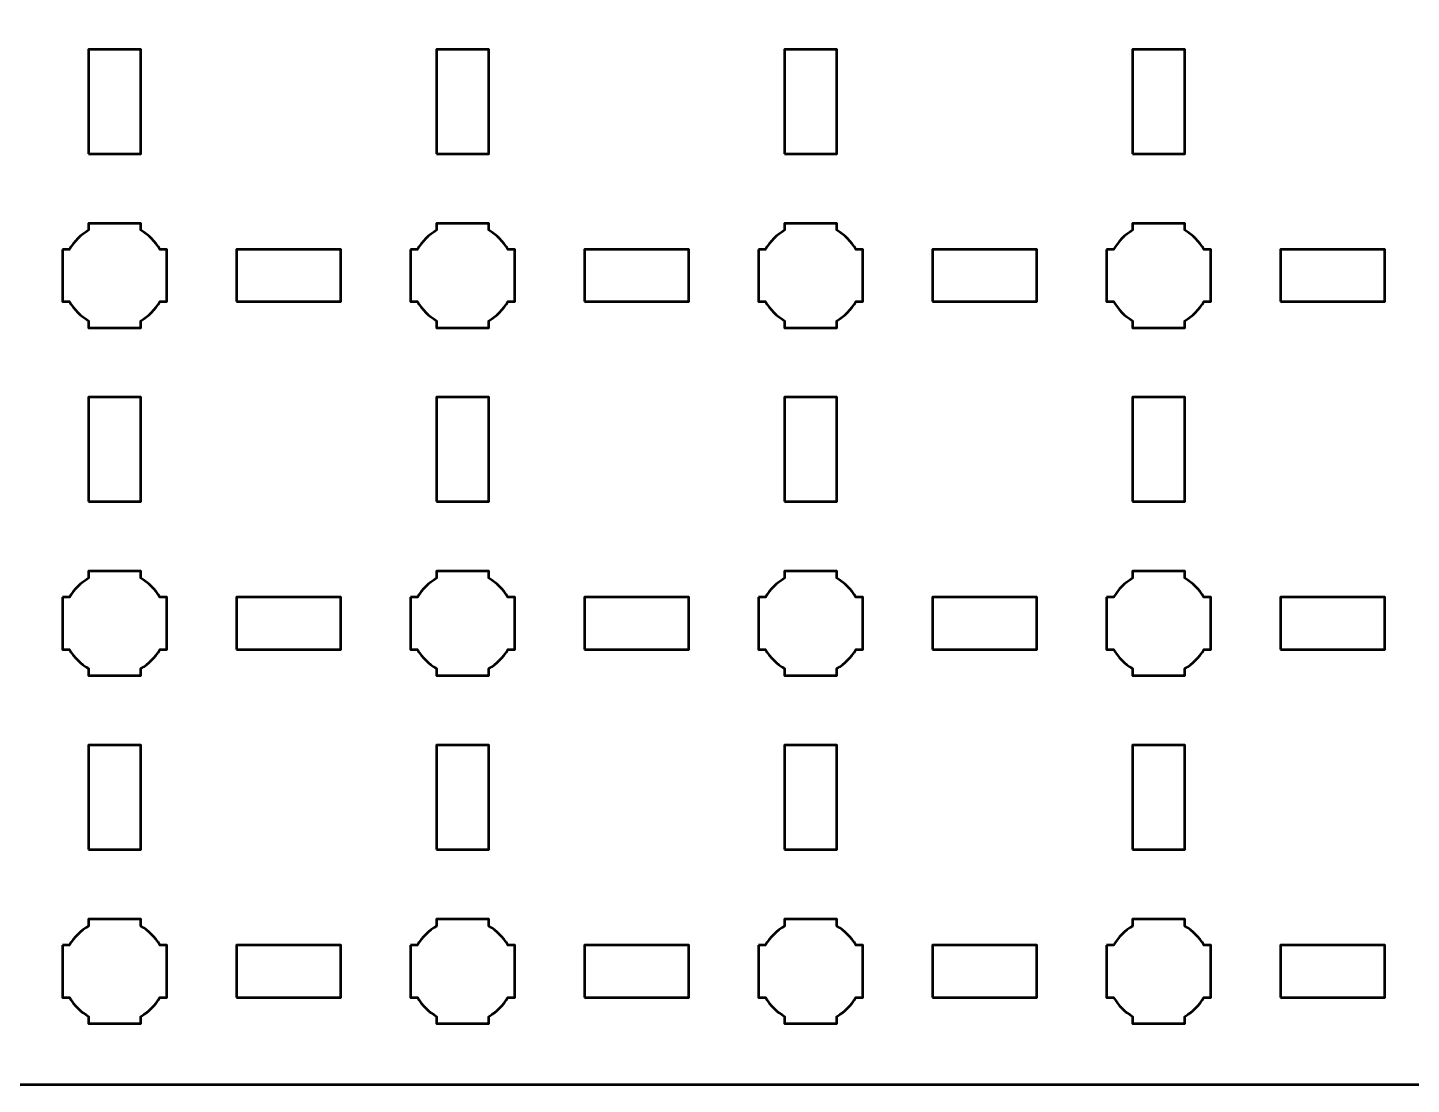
# Model space of a CAD drawing. Header units: centimetres. Extents: x -40.1 to 19.1, y -39.5 to 9.8.
# Drawn here: x 4 to 11.95, y -39.5 to -33.42 of the extents above; entities that cross this region are included whole.
import ezdxf

# ---------------------------------------------------------------- set-up
doc = ezdxf.new("R2010")
doc.units = ezdxf.units.CM
doc.header["$MEASUREMENT"] = 0
doc.layers.add('Layer 1', color=7, linetype='Continuous')

msp = doc.modelspace()

# ---------------------------------------------------------------- linework, layer by layer
at = {"layer": 'Layer 1', "lineweight": 53}
for points in [[(4.35, -34.15), (4.65, -34.15), (4.65, -33.55), (4.35, -33.55), (4.35, -34.15)], [(6.35, -34.15), (6.65, -34.15), (6.65, -33.55), (6.35, -33.55), (6.35, -34.15)], [(8.35, -34.15), (8.65, -34.15), (8.65, -33.55), (8.35, -33.55), (8.35, -34.15)], [(10.35, -34.15), (10.65, -34.15), (10.65, -33.55), (10.35, -33.55), (10.35, -34.15)], [(5.2, -35), (5.8, -35), (5.8, -34.7), (5.2, -34.7), (5.2, -35)], [(7.2, -35), (7.8, -35), (7.8, -34.7), (7.2, -34.7), (7.2, -35)], [(9.2, -35), (9.8, -35), (9.8, -34.7), (9.2, -34.7), (9.2, -35)], [(11.2, -35), (11.8, -35), (11.8, -34.7), (11.2, -34.7), (11.2, -35)], [(4.35, -36.15), (4.65, -36.15), (4.65, -35.55), (4.35, -35.55), (4.35, -36.15)], [(6.35, -36.15), (6.65, -36.15), (6.65, -35.55), (6.35, -35.55), (6.35, -36.15)], [(8.35, -36.15), (8.65, -36.15), (8.65, -35.55), (8.35, -35.55), (8.35, -36.15)], [(10.35, -36.15), (10.65, -36.15), (10.65, -35.55), (10.35, -35.55), (10.35, -36.15)], [(5.2, -37), (5.8, -37), (5.8, -36.7), (5.2, -36.7), (5.2, -37)], [(7.2, -37), (7.8, -37), (7.8, -36.7), (7.2, -36.7), (7.2, -37)], [(9.2, -37), (9.8, -37), (9.8, -36.7), (9.2, -36.7), (9.2, -37)], [(11.2, -37), (11.8, -37), (11.8, -36.7), (11.2, -36.7), (11.2, -37)], [(4.35, -38.15), (4.65, -38.15), (4.65, -37.55), (4.35, -37.55), (4.35, -38.15)], [(6.35, -38.15), (6.65, -38.15), (6.65, -37.55), (6.35, -37.55), (6.35, -38.15)], [(8.35, -38.15), (8.65, -38.15), (8.65, -37.55), (8.35, -37.55), (8.35, -38.15)], [(10.35, -38.15), (10.65, -38.15), (10.65, -37.55), (10.35, -37.55), (10.35, -38.15)], [(5.2, -39), (5.8, -39), (5.8, -38.7), (5.2, -38.7), (5.2, -39)], [(7.2, -39), (7.8, -39), (7.8, -38.7), (7.2, -38.7), (7.2, -39)], [(9.2, -39), (9.8, -39), (9.8, -38.7), (9.2, -38.7), (9.2, -39)], [(11.2, -39), (11.8, -39), (11.8, -38.7), (11.2, -38.7), (11.2, -39)]]:
    msp.add_lwpolyline(points, close=True, dxfattribs=at)
for points, knots in [([(-40.15, -39), (-40.15, -39), (-40.15, 9.3), (-40.15, 9.3), (-40.15, 9.3), (-40.15, 9.57609), (-39.92609, 9.8), (-39.65, 9.8), (-39.65, 9.8), (-39.65, 9.8), (18.65, 9.8), (18.65, 9.8), (18.65, 9.8), (18.92609, 9.8), (19.15, 9.57609), (19.15, 9.3), (19.15, 9.3), (19.15, 9.3), (19.15, -39), (19.15, -39), (19.15, -39), (19.15, -39.27609), (18.92609, -39.5), (18.65, -39.5), (18.65, -39.5), (18.65, -39.5), (-39.65, -39.5), (-39.65, -39.5), (-39.65, -39.5), (-39.92609, -39.5), (-40.15, -39.27609), (-40.15, -39)], [0, 0, 0, 0, 0.125, 0.125, 0.125, 0.125, 0.25, 0.25, 0.25, 0.25, 0.375, 0.375, 0.375, 0.375, 0.5, 0.5, 0.5, 0.5, 0.625, 0.625, 0.625, 0.625, 0.75, 0.75, 0.75, 0.75, 0.875, 0.875, 0.875, 0.875, 1, 1, 1, 1]), ([(4.2, -34.7), (4.2, -34.7), (4.24015, -34.7), (4.24015, -34.7), (4.24015, -34.7), (4.2665, -34.65447), (4.30447, -34.6165), (4.35, -34.59015), (4.35, -34.59015), (4.35, -34.59015), (4.35, -34.55), (4.35, -34.55), (4.35, -34.55), (4.35, -34.55), (4.5, -34.55), (4.5, -34.55), (4.5, -34.55), (4.5, -34.55), (4.65, -34.55), (4.65, -34.55), (4.65, -34.55), (4.65, -34.55), (4.65, -34.59015), (4.65, -34.59015), (4.65, -34.59015), (4.69553, -34.6165), (4.7335, -34.65447), (4.75985, -34.7), (4.75985, -34.7), (4.75985, -34.7), (4.8, -34.7), (4.8, -34.7), (4.8, -34.7), (4.8, -34.7), (4.8, -34.85), (4.8, -34.85), (4.8, -34.85), (4.8, -34.85), (4.8, -35), (4.8, -35), (4.8, -35), (4.8, -35), (4.75985, -35), (4.75985, -35), (4.75985, -35), (4.7335, -35.04553), (4.69553, -35.0835), (4.65, -35.10985), (4.65, -35.10985), (4.65, -35.10985), (4.65, -35.15), (4.65, -35.15), (4.65, -35.15), (4.65, -35.15), (4.5, -35.15), (4.5, -35.15), (4.5, -35.15), (4.5, -35.15), (4.35, -35.15), (4.35, -35.15), (4.35, -35.15), (4.35, -35.15), (4.35, -35.10985), (4.35, -35.10985), (4.35, -35.10985), (4.30447, -35.0835), (4.2665, -35.04553), (4.24015, -35), (4.24015, -35), (4.24015, -35), (4.2, -35), (4.2, -35), (4.2, -35), (4.2, -35), (4.2, -34.85), (4.2, -34.85), (4.2, -34.85), (4.2, -34.85), (4.2, -34.7), (4.2, -34.7)], [0, 0, 0, 0, 0.05, 0.05, 0.05, 0.05, 0.1, 0.1, 0.1, 0.1, 0.15, 0.15, 0.15, 0.15, 0.2, 0.2, 0.2, 0.2, 0.25, 0.25, 0.25, 0.25, 0.3, 0.3, 0.3, 0.3, 0.35, 0.35, 0.35, 0.35, 0.4, 0.4, 0.4, 0.4, 0.45, 0.45, 0.45, 0.45, 0.5, 0.5, 0.5, 0.5, 0.55, 0.55, 0.55, 0.55, 0.6, 0.6, 0.6, 0.6, 0.65, 0.65, 0.65, 0.65, 0.7, 0.7, 0.7, 0.7, 0.75, 0.75, 0.75, 0.75, 0.8, 0.8, 0.8, 0.8, 0.85, 0.85, 0.85, 0.85, 0.9, 0.9, 0.9, 0.9, 0.95, 0.95, 0.95, 0.95, 1, 1, 1, 1]), ([(6.2, -34.7), (6.2, -34.7), (6.24015, -34.7), (6.24015, -34.7), (6.24015, -34.7), (6.2665, -34.65447), (6.30447, -34.6165), (6.35, -34.59015), (6.35, -34.59015), (6.35, -34.59015), (6.35, -34.55), (6.35, -34.55), (6.35, -34.55), (6.35, -34.55), (6.5, -34.55), (6.5, -34.55), (6.5, -34.55), (6.5, -34.55), (6.65, -34.55), (6.65, -34.55), (6.65, -34.55), (6.65, -34.55), (6.65, -34.59015), (6.65, -34.59015), (6.65, -34.59015), (6.69553, -34.6165), (6.7335, -34.65447), (6.75985, -34.7), (6.75985, -34.7), (6.75985, -34.7), (6.8, -34.7), (6.8, -34.7), (6.8, -34.7), (6.8, -34.7), (6.8, -34.85), (6.8, -34.85), (6.8, -34.85), (6.8, -34.85), (6.8, -35), (6.8, -35), (6.8, -35), (6.8, -35), (6.75985, -35), (6.75985, -35), (6.75985, -35), (6.7335, -35.04553), (6.69553, -35.0835), (6.65, -35.10985), (6.65, -35.10985), (6.65, -35.10985), (6.65, -35.15), (6.65, -35.15), (6.65, -35.15), (6.65, -35.15), (6.5, -35.15), (6.5, -35.15), (6.5, -35.15), (6.5, -35.15), (6.35, -35.15), (6.35, -35.15), (6.35, -35.15), (6.35, -35.15), (6.35, -35.10985), (6.35, -35.10985), (6.35, -35.10985), (6.30447, -35.0835), (6.2665, -35.04553), (6.24015, -35), (6.24015, -35), (6.24015, -35), (6.2, -35), (6.2, -35), (6.2, -35), (6.2, -35), (6.2, -34.85), (6.2, -34.85), (6.2, -34.85), (6.2, -34.85), (6.2, -34.7), (6.2, -34.7)], [0, 0, 0, 0, 0.05, 0.05, 0.05, 0.05, 0.1, 0.1, 0.1, 0.1, 0.15, 0.15, 0.15, 0.15, 0.2, 0.2, 0.2, 0.2, 0.25, 0.25, 0.25, 0.25, 0.3, 0.3, 0.3, 0.3, 0.35, 0.35, 0.35, 0.35, 0.4, 0.4, 0.4, 0.4, 0.45, 0.45, 0.45, 0.45, 0.5, 0.5, 0.5, 0.5, 0.55, 0.55, 0.55, 0.55, 0.6, 0.6, 0.6, 0.6, 0.65, 0.65, 0.65, 0.65, 0.7, 0.7, 0.7, 0.7, 0.75, 0.75, 0.75, 0.75, 0.8, 0.8, 0.8, 0.8, 0.85, 0.85, 0.85, 0.85, 0.9, 0.9, 0.9, 0.9, 0.95, 0.95, 0.95, 0.95, 1, 1, 1, 1]), ([(8.2, -34.7), (8.2, -34.7), (8.24015, -34.7), (8.24015, -34.7), (8.24015, -34.7), (8.2665, -34.65447), (8.30447, -34.6165), (8.35, -34.59015), (8.35, -34.59015), (8.35, -34.59015), (8.35, -34.55), (8.35, -34.55), (8.35, -34.55), (8.35, -34.55), (8.5, -34.55), (8.5, -34.55), (8.5, -34.55), (8.5, -34.55), (8.65, -34.55), (8.65, -34.55), (8.65, -34.55), (8.65, -34.55), (8.65, -34.59015), (8.65, -34.59015), (8.65, -34.59015), (8.69553, -34.6165), (8.7335, -34.65447), (8.75985, -34.7), (8.75985, -34.7), (8.75985, -34.7), (8.8, -34.7), (8.8, -34.7), (8.8, -34.7), (8.8, -34.7), (8.8, -34.85), (8.8, -34.85), (8.8, -34.85), (8.8, -34.85), (8.8, -35), (8.8, -35), (8.8, -35), (8.8, -35), (8.75985, -35), (8.75985, -35), (8.75985, -35), (8.7335, -35.04553), (8.69553, -35.0835), (8.65, -35.10985), (8.65, -35.10985), (8.65, -35.10985), (8.65, -35.15), (8.65, -35.15), (8.65, -35.15), (8.65, -35.15), (8.5, -35.15), (8.5, -35.15), (8.5, -35.15), (8.5, -35.15), (8.35, -35.15), (8.35, -35.15), (8.35, -35.15), (8.35, -35.15), (8.35, -35.10985), (8.35, -35.10985), (8.35, -35.10985), (8.30447, -35.0835), (8.2665, -35.04553), (8.24015, -35), (8.24015, -35), (8.24015, -35), (8.2, -35), (8.2, -35), (8.2, -35), (8.2, -35), (8.2, -34.85), (8.2, -34.85), (8.2, -34.85), (8.2, -34.85), (8.2, -34.7), (8.2, -34.7)], [0, 0, 0, 0, 0.05, 0.05, 0.05, 0.05, 0.1, 0.1, 0.1, 0.1, 0.15, 0.15, 0.15, 0.15, 0.2, 0.2, 0.2, 0.2, 0.25, 0.25, 0.25, 0.25, 0.3, 0.3, 0.3, 0.3, 0.35, 0.35, 0.35, 0.35, 0.4, 0.4, 0.4, 0.4, 0.45, 0.45, 0.45, 0.45, 0.5, 0.5, 0.5, 0.5, 0.55, 0.55, 0.55, 0.55, 0.6, 0.6, 0.6, 0.6, 0.65, 0.65, 0.65, 0.65, 0.7, 0.7, 0.7, 0.7, 0.75, 0.75, 0.75, 0.75, 0.8, 0.8, 0.8, 0.8, 0.85, 0.85, 0.85, 0.85, 0.9, 0.9, 0.9, 0.9, 0.95, 0.95, 0.95, 0.95, 1, 1, 1, 1]), ([(10.2, -34.7), (10.2, -34.7), (10.24015, -34.7), (10.24015, -34.7), (10.24015, -34.7), (10.2665, -34.65447), (10.30447, -34.6165), (10.35, -34.59015), (10.35, -34.59015), (10.35, -34.59015), (10.35, -34.55), (10.35, -34.55), (10.35, -34.55), (10.35, -34.55), (10.5, -34.55), (10.5, -34.55), (10.5, -34.55), (10.5, -34.55), (10.65, -34.55), (10.65, -34.55), (10.65, -34.55), (10.65, -34.55), (10.65, -34.59015), (10.65, -34.59015), (10.65, -34.59015), (10.69553, -34.6165), (10.7335, -34.65447), (10.75985, -34.7), (10.75985, -34.7), (10.75985, -34.7), (10.8, -34.7), (10.8, -34.7), (10.8, -34.7), (10.8, -34.7), (10.8, -34.85), (10.8, -34.85), (10.8, -34.85), (10.8, -34.85), (10.8, -35), (10.8, -35), (10.8, -35), (10.8, -35), (10.75985, -35), (10.75985, -35), (10.75985, -35), (10.7335, -35.04553), (10.69553, -35.0835), (10.65, -35.10985), (10.65, -35.10985), (10.65, -35.10985), (10.65, -35.15), (10.65, -35.15), (10.65, -35.15), (10.65, -35.15), (10.5, -35.15), (10.5, -35.15), (10.5, -35.15), (10.5, -35.15), (10.35, -35.15), (10.35, -35.15), (10.35, -35.15), (10.35, -35.15), (10.35, -35.10985), (10.35, -35.10985), (10.35, -35.10985), (10.30447, -35.0835), (10.2665, -35.04553), (10.24015, -35), (10.24015, -35), (10.24015, -35), (10.2, -35), (10.2, -35), (10.2, -35), (10.2, -35), (10.2, -34.85), (10.2, -34.85), (10.2, -34.85), (10.2, -34.85), (10.2, -34.7), (10.2, -34.7)], [0, 0, 0, 0, 0.05, 0.05, 0.05, 0.05, 0.1, 0.1, 0.1, 0.1, 0.15, 0.15, 0.15, 0.15, 0.2, 0.2, 0.2, 0.2, 0.25, 0.25, 0.25, 0.25, 0.3, 0.3, 0.3, 0.3, 0.35, 0.35, 0.35, 0.35, 0.4, 0.4, 0.4, 0.4, 0.45, 0.45, 0.45, 0.45, 0.5, 0.5, 0.5, 0.5, 0.55, 0.55, 0.55, 0.55, 0.6, 0.6, 0.6, 0.6, 0.65, 0.65, 0.65, 0.65, 0.7, 0.7, 0.7, 0.7, 0.75, 0.75, 0.75, 0.75, 0.8, 0.8, 0.8, 0.8, 0.85, 0.85, 0.85, 0.85, 0.9, 0.9, 0.9, 0.9, 0.95, 0.95, 0.95, 0.95, 1, 1, 1, 1]), ([(4.2, -36.7), (4.2, -36.7), (4.24015, -36.7), (4.24015, -36.7), (4.24015, -36.7), (4.2665, -36.65447), (4.30447, -36.6165), (4.35, -36.59015), (4.35, -36.59015), (4.35, -36.59015), (4.35, -36.55), (4.35, -36.55), (4.35, -36.55), (4.35, -36.55), (4.5, -36.55), (4.5, -36.55), (4.5, -36.55), (4.5, -36.55), (4.65, -36.55), (4.65, -36.55), (4.65, -36.55), (4.65, -36.55), (4.65, -36.59015), (4.65, -36.59015), (4.65, -36.59015), (4.69553, -36.6165), (4.7335, -36.65447), (4.75985, -36.7), (4.75985, -36.7), (4.75985, -36.7), (4.8, -36.7), (4.8, -36.7), (4.8, -36.7), (4.8, -36.7), (4.8, -36.85), (4.8, -36.85), (4.8, -36.85), (4.8, -36.85), (4.8, -37), (4.8, -37), (4.8, -37), (4.8, -37), (4.75985, -37), (4.75985, -37), (4.75985, -37), (4.7335, -37.04553), (4.69553, -37.0835), (4.65, -37.10985), (4.65, -37.10985), (4.65, -37.10985), (4.65, -37.15), (4.65, -37.15), (4.65, -37.15), (4.65, -37.15), (4.5, -37.15), (4.5, -37.15), (4.5, -37.15), (4.5, -37.15), (4.35, -37.15), (4.35, -37.15), (4.35, -37.15), (4.35, -37.15), (4.35, -37.10985), (4.35, -37.10985), (4.35, -37.10985), (4.30447, -37.0835), (4.2665, -37.04553), (4.24015, -37), (4.24015, -37), (4.24015, -37), (4.2, -37), (4.2, -37), (4.2, -37), (4.2, -37), (4.2, -36.85), (4.2, -36.85), (4.2, -36.85), (4.2, -36.85), (4.2, -36.7), (4.2, -36.7)], [0, 0, 0, 0, 0.05, 0.05, 0.05, 0.05, 0.1, 0.1, 0.1, 0.1, 0.15, 0.15, 0.15, 0.15, 0.2, 0.2, 0.2, 0.2, 0.25, 0.25, 0.25, 0.25, 0.3, 0.3, 0.3, 0.3, 0.35, 0.35, 0.35, 0.35, 0.4, 0.4, 0.4, 0.4, 0.45, 0.45, 0.45, 0.45, 0.5, 0.5, 0.5, 0.5, 0.55, 0.55, 0.55, 0.55, 0.6, 0.6, 0.6, 0.6, 0.65, 0.65, 0.65, 0.65, 0.7, 0.7, 0.7, 0.7, 0.75, 0.75, 0.75, 0.75, 0.8, 0.8, 0.8, 0.8, 0.85, 0.85, 0.85, 0.85, 0.9, 0.9, 0.9, 0.9, 0.95, 0.95, 0.95, 0.95, 1, 1, 1, 1]), ([(6.2, -36.7), (6.2, -36.7), (6.24015, -36.7), (6.24015, -36.7), (6.24015, -36.7), (6.2665, -36.65447), (6.30447, -36.6165), (6.35, -36.59015), (6.35, -36.59015), (6.35, -36.59015), (6.35, -36.55), (6.35, -36.55), (6.35, -36.55), (6.35, -36.55), (6.5, -36.55), (6.5, -36.55), (6.5, -36.55), (6.5, -36.55), (6.65, -36.55), (6.65, -36.55), (6.65, -36.55), (6.65, -36.55), (6.65, -36.59015), (6.65, -36.59015), (6.65, -36.59015), (6.69553, -36.6165), (6.7335, -36.65447), (6.75985, -36.7), (6.75985, -36.7), (6.75985, -36.7), (6.8, -36.7), (6.8, -36.7), (6.8, -36.7), (6.8, -36.7), (6.8, -36.85), (6.8, -36.85), (6.8, -36.85), (6.8, -36.85), (6.8, -37), (6.8, -37), (6.8, -37), (6.8, -37), (6.75985, -37), (6.75985, -37), (6.75985, -37), (6.7335, -37.04553), (6.69553, -37.0835), (6.65, -37.10985), (6.65, -37.10985), (6.65, -37.10985), (6.65, -37.15), (6.65, -37.15), (6.65, -37.15), (6.65, -37.15), (6.5, -37.15), (6.5, -37.15), (6.5, -37.15), (6.5, -37.15), (6.35, -37.15), (6.35, -37.15), (6.35, -37.15), (6.35, -37.15), (6.35, -37.10985), (6.35, -37.10985), (6.35, -37.10985), (6.30447, -37.0835), (6.2665, -37.04553), (6.24015, -37), (6.24015, -37), (6.24015, -37), (6.2, -37), (6.2, -37), (6.2, -37), (6.2, -37), (6.2, -36.85), (6.2, -36.85), (6.2, -36.85), (6.2, -36.85), (6.2, -36.7), (6.2, -36.7)], [0, 0, 0, 0, 0.05, 0.05, 0.05, 0.05, 0.1, 0.1, 0.1, 0.1, 0.15, 0.15, 0.15, 0.15, 0.2, 0.2, 0.2, 0.2, 0.25, 0.25, 0.25, 0.25, 0.3, 0.3, 0.3, 0.3, 0.35, 0.35, 0.35, 0.35, 0.4, 0.4, 0.4, 0.4, 0.45, 0.45, 0.45, 0.45, 0.5, 0.5, 0.5, 0.5, 0.55, 0.55, 0.55, 0.55, 0.6, 0.6, 0.6, 0.6, 0.65, 0.65, 0.65, 0.65, 0.7, 0.7, 0.7, 0.7, 0.75, 0.75, 0.75, 0.75, 0.8, 0.8, 0.8, 0.8, 0.85, 0.85, 0.85, 0.85, 0.9, 0.9, 0.9, 0.9, 0.95, 0.95, 0.95, 0.95, 1, 1, 1, 1]), ([(8.2, -36.7), (8.2, -36.7), (8.24015, -36.7), (8.24015, -36.7), (8.24015, -36.7), (8.2665, -36.65447), (8.30447, -36.6165), (8.35, -36.59015), (8.35, -36.59015), (8.35, -36.59015), (8.35, -36.55), (8.35, -36.55), (8.35, -36.55), (8.35, -36.55), (8.5, -36.55), (8.5, -36.55), (8.5, -36.55), (8.5, -36.55), (8.65, -36.55), (8.65, -36.55), (8.65, -36.55), (8.65, -36.55), (8.65, -36.59015), (8.65, -36.59015), (8.65, -36.59015), (8.69553, -36.6165), (8.7335, -36.65447), (8.75985, -36.7), (8.75985, -36.7), (8.75985, -36.7), (8.8, -36.7), (8.8, -36.7), (8.8, -36.7), (8.8, -36.7), (8.8, -36.85), (8.8, -36.85), (8.8, -36.85), (8.8, -36.85), (8.8, -37), (8.8, -37), (8.8, -37), (8.8, -37), (8.75985, -37), (8.75985, -37), (8.75985, -37), (8.7335, -37.04553), (8.69553, -37.0835), (8.65, -37.10985), (8.65, -37.10985), (8.65, -37.10985), (8.65, -37.15), (8.65, -37.15), (8.65, -37.15), (8.65, -37.15), (8.5, -37.15), (8.5, -37.15), (8.5, -37.15), (8.5, -37.15), (8.35, -37.15), (8.35, -37.15), (8.35, -37.15), (8.35, -37.15), (8.35, -37.10985), (8.35, -37.10985), (8.35, -37.10985), (8.30447, -37.0835), (8.2665, -37.04553), (8.24015, -37), (8.24015, -37), (8.24015, -37), (8.2, -37), (8.2, -37), (8.2, -37), (8.2, -37), (8.2, -36.85), (8.2, -36.85), (8.2, -36.85), (8.2, -36.85), (8.2, -36.7), (8.2, -36.7)], [0, 0, 0, 0, 0.05, 0.05, 0.05, 0.05, 0.1, 0.1, 0.1, 0.1, 0.15, 0.15, 0.15, 0.15, 0.2, 0.2, 0.2, 0.2, 0.25, 0.25, 0.25, 0.25, 0.3, 0.3, 0.3, 0.3, 0.35, 0.35, 0.35, 0.35, 0.4, 0.4, 0.4, 0.4, 0.45, 0.45, 0.45, 0.45, 0.5, 0.5, 0.5, 0.5, 0.55, 0.55, 0.55, 0.55, 0.6, 0.6, 0.6, 0.6, 0.65, 0.65, 0.65, 0.65, 0.7, 0.7, 0.7, 0.7, 0.75, 0.75, 0.75, 0.75, 0.8, 0.8, 0.8, 0.8, 0.85, 0.85, 0.85, 0.85, 0.9, 0.9, 0.9, 0.9, 0.95, 0.95, 0.95, 0.95, 1, 1, 1, 1]), ([(10.2, -36.7), (10.2, -36.7), (10.24015, -36.7), (10.24015, -36.7), (10.24015, -36.7), (10.2665, -36.65447), (10.30447, -36.6165), (10.35, -36.59015), (10.35, -36.59015), (10.35, -36.59015), (10.35, -36.55), (10.35, -36.55), (10.35, -36.55), (10.35, -36.55), (10.5, -36.55), (10.5, -36.55), (10.5, -36.55), (10.5, -36.55), (10.65, -36.55), (10.65, -36.55), (10.65, -36.55), (10.65, -36.55), (10.65, -36.59015), (10.65, -36.59015), (10.65, -36.59015), (10.69553, -36.6165), (10.7335, -36.65447), (10.75985, -36.7), (10.75985, -36.7), (10.75985, -36.7), (10.8, -36.7), (10.8, -36.7), (10.8, -36.7), (10.8, -36.7), (10.8, -36.85), (10.8, -36.85), (10.8, -36.85), (10.8, -36.85), (10.8, -37), (10.8, -37), (10.8, -37), (10.8, -37), (10.75985, -37), (10.75985, -37), (10.75985, -37), (10.7335, -37.04553), (10.69553, -37.0835), (10.65, -37.10985), (10.65, -37.10985), (10.65, -37.10985), (10.65, -37.15), (10.65, -37.15), (10.65, -37.15), (10.65, -37.15), (10.5, -37.15), (10.5, -37.15), (10.5, -37.15), (10.5, -37.15), (10.35, -37.15), (10.35, -37.15), (10.35, -37.15), (10.35, -37.15), (10.35, -37.10985), (10.35, -37.10985), (10.35, -37.10985), (10.30447, -37.0835), (10.2665, -37.04553), (10.24015, -37), (10.24015, -37), (10.24015, -37), (10.2, -37), (10.2, -37), (10.2, -37), (10.2, -37), (10.2, -36.85), (10.2, -36.85), (10.2, -36.85), (10.2, -36.85), (10.2, -36.7), (10.2, -36.7)], [0, 0, 0, 0, 0.05, 0.05, 0.05, 0.05, 0.1, 0.1, 0.1, 0.1, 0.15, 0.15, 0.15, 0.15, 0.2, 0.2, 0.2, 0.2, 0.25, 0.25, 0.25, 0.25, 0.3, 0.3, 0.3, 0.3, 0.35, 0.35, 0.35, 0.35, 0.4, 0.4, 0.4, 0.4, 0.45, 0.45, 0.45, 0.45, 0.5, 0.5, 0.5, 0.5, 0.55, 0.55, 0.55, 0.55, 0.6, 0.6, 0.6, 0.6, 0.65, 0.65, 0.65, 0.65, 0.7, 0.7, 0.7, 0.7, 0.75, 0.75, 0.75, 0.75, 0.8, 0.8, 0.8, 0.8, 0.85, 0.85, 0.85, 0.85, 0.9, 0.9, 0.9, 0.9, 0.95, 0.95, 0.95, 0.95, 1, 1, 1, 1]), ([(4.2, -38.7), (4.2, -38.7), (4.24015, -38.7), (4.24015, -38.7), (4.24015, -38.7), (4.2665, -38.65447), (4.30447, -38.6165), (4.35, -38.59015), (4.35, -38.59015), (4.35, -38.59015), (4.35, -38.55), (4.35, -38.55), (4.35, -38.55), (4.35, -38.55), (4.5, -38.55), (4.5, -38.55), (4.5, -38.55), (4.5, -38.55), (4.65, -38.55), (4.65, -38.55), (4.65, -38.55), (4.65, -38.55), (4.65, -38.59015), (4.65, -38.59015), (4.65, -38.59015), (4.69553, -38.6165), (4.7335, -38.65447), (4.75985, -38.7), (4.75985, -38.7), (4.75985, -38.7), (4.8, -38.7), (4.8, -38.7), (4.8, -38.7), (4.8, -38.7), (4.8, -38.85), (4.8, -38.85), (4.8, -38.85), (4.8, -38.85), (4.8, -39), (4.8, -39), (4.8, -39), (4.8, -39), (4.75985, -39), (4.75985, -39), (4.75985, -39), (4.7335, -39.04553), (4.69553, -39.0835), (4.65, -39.10985), (4.65, -39.10985), (4.65, -39.10985), (4.65, -39.15), (4.65, -39.15), (4.65, -39.15), (4.65, -39.15), (4.5, -39.15), (4.5, -39.15), (4.5, -39.15), (4.5, -39.15), (4.35, -39.15), (4.35, -39.15), (4.35, -39.15), (4.35, -39.15), (4.35, -39.10985), (4.35, -39.10985), (4.35, -39.10985), (4.30447, -39.0835), (4.2665, -39.04553), (4.24015, -39), (4.24015, -39), (4.24015, -39), (4.2, -39), (4.2, -39), (4.2, -39), (4.2, -39), (4.2, -38.85), (4.2, -38.85), (4.2, -38.85), (4.2, -38.85), (4.2, -38.7), (4.2, -38.7)], [0, 0, 0, 0, 0.05, 0.05, 0.05, 0.05, 0.1, 0.1, 0.1, 0.1, 0.15, 0.15, 0.15, 0.15, 0.2, 0.2, 0.2, 0.2, 0.25, 0.25, 0.25, 0.25, 0.3, 0.3, 0.3, 0.3, 0.35, 0.35, 0.35, 0.35, 0.4, 0.4, 0.4, 0.4, 0.45, 0.45, 0.45, 0.45, 0.5, 0.5, 0.5, 0.5, 0.55, 0.55, 0.55, 0.55, 0.6, 0.6, 0.6, 0.6, 0.65, 0.65, 0.65, 0.65, 0.7, 0.7, 0.7, 0.7, 0.75, 0.75, 0.75, 0.75, 0.8, 0.8, 0.8, 0.8, 0.85, 0.85, 0.85, 0.85, 0.9, 0.9, 0.9, 0.9, 0.95, 0.95, 0.95, 0.95, 1, 1, 1, 1]), ([(6.2, -38.7), (6.2, -38.7), (6.24015, -38.7), (6.24015, -38.7), (6.24015, -38.7), (6.2665, -38.65447), (6.30447, -38.6165), (6.35, -38.59015), (6.35, -38.59015), (6.35, -38.59015), (6.35, -38.55), (6.35, -38.55), (6.35, -38.55), (6.35, -38.55), (6.5, -38.55), (6.5, -38.55), (6.5, -38.55), (6.5, -38.55), (6.65, -38.55), (6.65, -38.55), (6.65, -38.55), (6.65, -38.55), (6.65, -38.59015), (6.65, -38.59015), (6.65, -38.59015), (6.69553, -38.6165), (6.7335, -38.65447), (6.75985, -38.7), (6.75985, -38.7), (6.75985, -38.7), (6.8, -38.7), (6.8, -38.7), (6.8, -38.7), (6.8, -38.7), (6.8, -38.85), (6.8, -38.85), (6.8, -38.85), (6.8, -38.85), (6.8, -39), (6.8, -39), (6.8, -39), (6.8, -39), (6.75985, -39), (6.75985, -39), (6.75985, -39), (6.7335, -39.04553), (6.69553, -39.0835), (6.65, -39.10985), (6.65, -39.10985), (6.65, -39.10985), (6.65, -39.15), (6.65, -39.15), (6.65, -39.15), (6.65, -39.15), (6.5, -39.15), (6.5, -39.15), (6.5, -39.15), (6.5, -39.15), (6.35, -39.15), (6.35, -39.15), (6.35, -39.15), (6.35, -39.15), (6.35, -39.10985), (6.35, -39.10985), (6.35, -39.10985), (6.30447, -39.0835), (6.2665, -39.04553), (6.24015, -39), (6.24015, -39), (6.24015, -39), (6.2, -39), (6.2, -39), (6.2, -39), (6.2, -39), (6.2, -38.85), (6.2, -38.85), (6.2, -38.85), (6.2, -38.85), (6.2, -38.7), (6.2, -38.7)], [0, 0, 0, 0, 0.05, 0.05, 0.05, 0.05, 0.1, 0.1, 0.1, 0.1, 0.15, 0.15, 0.15, 0.15, 0.2, 0.2, 0.2, 0.2, 0.25, 0.25, 0.25, 0.25, 0.3, 0.3, 0.3, 0.3, 0.35, 0.35, 0.35, 0.35, 0.4, 0.4, 0.4, 0.4, 0.45, 0.45, 0.45, 0.45, 0.5, 0.5, 0.5, 0.5, 0.55, 0.55, 0.55, 0.55, 0.6, 0.6, 0.6, 0.6, 0.65, 0.65, 0.65, 0.65, 0.7, 0.7, 0.7, 0.7, 0.75, 0.75, 0.75, 0.75, 0.8, 0.8, 0.8, 0.8, 0.85, 0.85, 0.85, 0.85, 0.9, 0.9, 0.9, 0.9, 0.95, 0.95, 0.95, 0.95, 1, 1, 1, 1]), ([(8.2, -38.7), (8.2, -38.7), (8.24015, -38.7), (8.24015, -38.7), (8.24015, -38.7), (8.2665, -38.65447), (8.30447, -38.6165), (8.35, -38.59015), (8.35, -38.59015), (8.35, -38.59015), (8.35, -38.55), (8.35, -38.55), (8.35, -38.55), (8.35, -38.55), (8.5, -38.55), (8.5, -38.55), (8.5, -38.55), (8.5, -38.55), (8.65, -38.55), (8.65, -38.55), (8.65, -38.55), (8.65, -38.55), (8.65, -38.59015), (8.65, -38.59015), (8.65, -38.59015), (8.69553, -38.6165), (8.7335, -38.65447), (8.75985, -38.7), (8.75985, -38.7), (8.75985, -38.7), (8.8, -38.7), (8.8, -38.7), (8.8, -38.7), (8.8, -38.7), (8.8, -38.85), (8.8, -38.85), (8.8, -38.85), (8.8, -38.85), (8.8, -39), (8.8, -39), (8.8, -39), (8.8, -39), (8.75985, -39), (8.75985, -39), (8.75985, -39), (8.7335, -39.04553), (8.69553, -39.0835), (8.65, -39.10985), (8.65, -39.10985), (8.65, -39.10985), (8.65, -39.15), (8.65, -39.15), (8.65, -39.15), (8.65, -39.15), (8.5, -39.15), (8.5, -39.15), (8.5, -39.15), (8.5, -39.15), (8.35, -39.15), (8.35, -39.15), (8.35, -39.15), (8.35, -39.15), (8.35, -39.10985), (8.35, -39.10985), (8.35, -39.10985), (8.30447, -39.0835), (8.2665, -39.04553), (8.24015, -39), (8.24015, -39), (8.24015, -39), (8.2, -39), (8.2, -39), (8.2, -39), (8.2, -39), (8.2, -38.85), (8.2, -38.85), (8.2, -38.85), (8.2, -38.85), (8.2, -38.7), (8.2, -38.7)], [0, 0, 0, 0, 0.05, 0.05, 0.05, 0.05, 0.1, 0.1, 0.1, 0.1, 0.15, 0.15, 0.15, 0.15, 0.2, 0.2, 0.2, 0.2, 0.25, 0.25, 0.25, 0.25, 0.3, 0.3, 0.3, 0.3, 0.35, 0.35, 0.35, 0.35, 0.4, 0.4, 0.4, 0.4, 0.45, 0.45, 0.45, 0.45, 0.5, 0.5, 0.5, 0.5, 0.55, 0.55, 0.55, 0.55, 0.6, 0.6, 0.6, 0.6, 0.65, 0.65, 0.65, 0.65, 0.7, 0.7, 0.7, 0.7, 0.75, 0.75, 0.75, 0.75, 0.8, 0.8, 0.8, 0.8, 0.85, 0.85, 0.85, 0.85, 0.9, 0.9, 0.9, 0.9, 0.95, 0.95, 0.95, 0.95, 1, 1, 1, 1]), ([(10.2, -38.7), (10.2, -38.7), (10.24015, -38.7), (10.24015, -38.7), (10.24015, -38.7), (10.2665, -38.65447), (10.30447, -38.6165), (10.35, -38.59015), (10.35, -38.59015), (10.35, -38.59015), (10.35, -38.55), (10.35, -38.55), (10.35, -38.55), (10.35, -38.55), (10.5, -38.55), (10.5, -38.55), (10.5, -38.55), (10.5, -38.55), (10.65, -38.55), (10.65, -38.55), (10.65, -38.55), (10.65, -38.55), (10.65, -38.59015), (10.65, -38.59015), (10.65, -38.59015), (10.69553, -38.6165), (10.7335, -38.65447), (10.75985, -38.7), (10.75985, -38.7), (10.75985, -38.7), (10.8, -38.7), (10.8, -38.7), (10.8, -38.7), (10.8, -38.7), (10.8, -38.85), (10.8, -38.85), (10.8, -38.85), (10.8, -38.85), (10.8, -39), (10.8, -39), (10.8, -39), (10.8, -39), (10.75985, -39), (10.75985, -39), (10.75985, -39), (10.7335, -39.04553), (10.69553, -39.0835), (10.65, -39.10985), (10.65, -39.10985), (10.65, -39.10985), (10.65, -39.15), (10.65, -39.15), (10.65, -39.15), (10.65, -39.15), (10.5, -39.15), (10.5, -39.15), (10.5, -39.15), (10.5, -39.15), (10.35, -39.15), (10.35, -39.15), (10.35, -39.15), (10.35, -39.15), (10.35, -39.10985), (10.35, -39.10985), (10.35, -39.10985), (10.30447, -39.0835), (10.2665, -39.04553), (10.24015, -39), (10.24015, -39), (10.24015, -39), (10.2, -39), (10.2, -39), (10.2, -39), (10.2, -39), (10.2, -38.85), (10.2, -38.85), (10.2, -38.85), (10.2, -38.85), (10.2, -38.7), (10.2, -38.7)], [0, 0, 0, 0, 0.05, 0.05, 0.05, 0.05, 0.1, 0.1, 0.1, 0.1, 0.15, 0.15, 0.15, 0.15, 0.2, 0.2, 0.2, 0.2, 0.25, 0.25, 0.25, 0.25, 0.3, 0.3, 0.3, 0.3, 0.35, 0.35, 0.35, 0.35, 0.4, 0.4, 0.4, 0.4, 0.45, 0.45, 0.45, 0.45, 0.5, 0.5, 0.5, 0.5, 0.55, 0.55, 0.55, 0.55, 0.6, 0.6, 0.6, 0.6, 0.65, 0.65, 0.65, 0.65, 0.7, 0.7, 0.7, 0.7, 0.75, 0.75, 0.75, 0.75, 0.8, 0.8, 0.8, 0.8, 0.85, 0.85, 0.85, 0.85, 0.9, 0.9, 0.9, 0.9, 0.95, 0.95, 0.95, 0.95, 1, 1, 1, 1])]:
    msp.add_open_spline(points, degree=3, knots=knots, dxfattribs=at)

doc.saveas('drawing.dxf')
